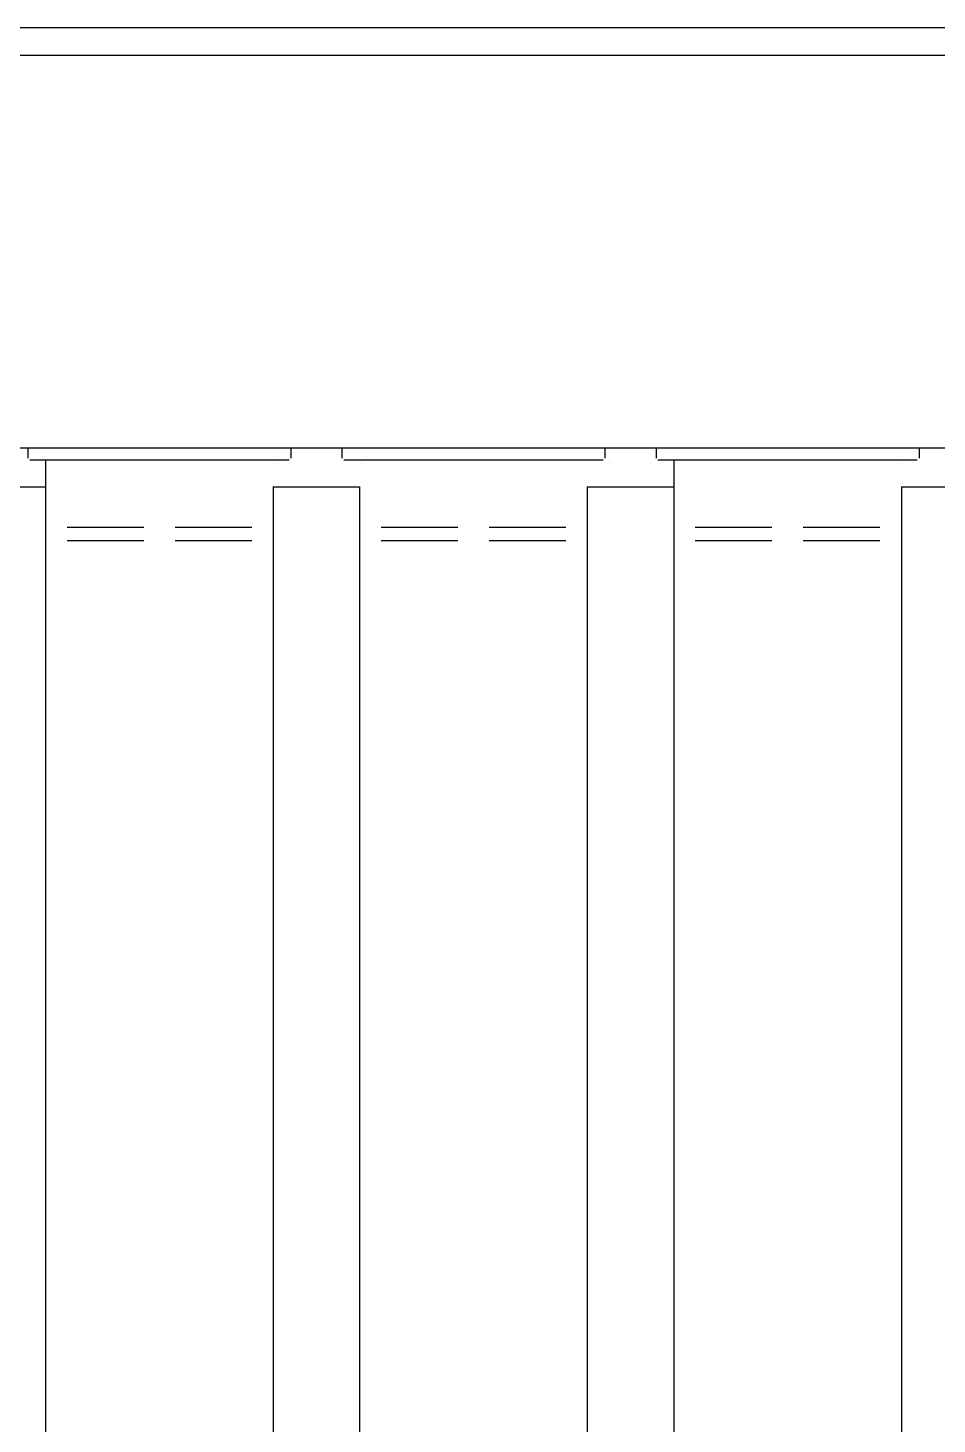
# Model space of a CAD drawing. Extents: x -84241 to 2571207, y -257021 to 1687411.
# Drawn here: x 37594.2 to 37825.8, y -12111.3 to -11755.4 of the extents above; entities that cross this region are included whole.
import ezdxf

# ---------------------------------------------------------------- set-up
doc = ezdxf.new("R2010")
doc.units = 0
doc.header["$LTSCALE"] = 1000
doc.layers.get('0').update_dxf_attribs({"linetype": 'CONTINUOUS'})
doc.layers.add('W-WSUP-EQPM', color=40, linetype='CONTINUOUS')

# ---------------------------------------------------------------- blocks, each defined once
blk = doc.blocks.new('*U359')
at = {"color": 8, "linetype": 'Continuous'}
for p, q in [((1470016.34, 3477072.33), (1468676.34, 3477072.33)), ((1470018.34, 3477065.33), (1468676.34, 3477065.33)), ((1468676.34, 3476965.33), (1469895.34, 3476965.33)), ((1469192.84, 3476965.33), (1469192.84, 3476962.63)), ((1469259.84, 3476965.33), (1469259.84, 3476962.63)), ((1469272.84, 3476965.33), (1469272.84, 3476962.63)), ((1469339.84, 3476965.33), (1469339.84, 3476962.63)), ((1469352.84, 3476965.33), (1469352.84, 3476962.63)), ((1469419.84, 3476965.33), (1469419.84, 3476962.63)), ((1469226.34, 3476962.13), (1469193.34, 3476962.13)), ((1469197.34, 3476962.13), (1469197.34, 3475194.49)), ((1469259.34, 3476962.13), (1469226.34, 3476962.13)), ((1469306.34, 3476962.13), (1469273.34, 3476962.13)), ((1469339.34, 3476962.13), (1469306.34, 3476962.13)), ((1469386.34, 3476962.13), (1469353.34, 3476962.13)), ((1469357.34, 3476962.13), (1469357.34, 3475194.49)), ((1469419.34, 3476962.13), (1469386.34, 3476962.13)), ((1469256.28, 3476961.36), (1469256.28, 3476961.36)), ((1469256.28, 3476961.36), (1469256.28, 3476961.36)), ((1469256.28, 3476961.36), (1469256.28, 3476961.36)), ((1469256.28, 3476961.36), (1469256.28, 3476961.36)), ((1469256.28, 3476961.36), (1469256.28, 3476961.36)), ((1469256.28, 3476961.36), (1469256.28, 3476961.36)), ((1469256.28, 3476961.36), (1469256.28, 3476961.36)), ((1469256.28, 3476961.36), (1469256.28, 3476961.36)), ((1469256.28, 3476961.36), (1469256.28, 3476961.36)), ((1469256.28, 3476961.36), (1469256.28, 3476961.36)), ((1469256.28, 3476961.36), (1469256.28, 3476961.36)), ((1469256.28, 3476961.36), (1469256.28, 3476961.36)), ((1469256.28, 3476961.36), (1469256.28, 3476961.36)), ((1469256.28, 3476961.36), (1469256.28, 3476961.36)), ((1469256.28, 3476961.36), (1469256.28, 3476961.36)), ((1469256.28, 3476961.36), (1469256.28, 3476961.36)), ((1469256.28, 3476961.36), (1469256.28, 3476961.36)), ((1469256.28, 3476961.36), (1469256.28, 3476961.36)), ((1469256.28, 3476961.36), (1469256.28, 3476961.36)), ((1469256.28, 3476961.36), (1469256.28, 3476961.36)), ((1469256.28, 3476961.36), (1469256.28, 3476961.36)), ((1469256.28, 3476961.36), (1469256.28, 3476961.36)), ((1469256.28, 3476961.36), (1469256.28, 3476961.36)), ((1469256.28, 3476961.36), (1469256.28, 3476961.36)), ((1469256.28, 3476961.36), (1469256.28, 3476961.36)), ((1469256.28, 3476961.36), (1469256.28, 3476961.36)), ((1469256.28, 3476961.36), (1469256.28, 3476961.36)), ((1469256.28, 3476961.36), (1469256.28, 3476961.36)), ((1469256.28, 3476961.36), (1469256.28, 3476961.36)), ((1469256.28, 3476961.36), (1469256.28, 3476961.36)), ((1469256.28, 3476961.36), (1469256.28, 3476961.36)), ((1469256.28, 3476961.36), (1469256.28, 3476961.36)), ((1469256.28, 3476961.36), (1469256.28, 3476961.36)), ((1469256.28, 3476961.36), (1469256.28, 3476961.36)), ((1469256.28, 3476961.36), (1469256.28, 3476961.36)), ((1469256.28, 3476961.36), (1469256.28, 3476961.36)), ((1469256.28, 3476961.36), (1469256.28, 3476961.36)), ((1469256.28, 3476961.36), (1469256.28, 3476961.36)), ((1469256.28, 3476961.36), (1469256.28, 3476961.36)), ((1469256.28, 3476961.36), (1469256.28, 3476961.36)), ((1469256.28, 3476961.36), (1469256.28, 3476961.36)), ((1469256.28, 3476961.36), (1469256.28, 3476961.36)), ((1469256.28, 3476961.36), (1469256.28, 3476961.36)), ((1469256.28, 3476961.36), (1469256.28, 3476961.36)), ((1469256.28, 3476961.36), (1469256.28, 3476961.36)), ((1469256.28, 3476961.36), (1469256.28, 3476961.36)), ((1469256.28, 3476961.36), (1469256.28, 3476961.36)), ((1469256.28, 3476961.36), (1469256.28, 3476961.36)), ((1469256.28, 3476961.36), (1469256.28, 3476961.36)), ((1469256.28, 3476961.36), (1469256.28, 3476961.36)), ((1469256.28, 3476961.36), (1469256.28, 3476961.36)), ((1469256.28, 3476961.36), (1469256.28, 3476961.36)), ((1469256.28, 3476961.36), (1469256.28, 3476961.36)), ((1469256.28, 3476961.36), (1469256.28, 3476961.36)), ((1469256.28, 3476961.36), (1469256.28, 3476961.36)), ((1469256.28, 3476961.36), (1469256.28, 3476961.36)), ((1469256.28, 3476961.36), (1469256.28, 3476961.36)), ((1469256.28, 3476961.36), (1469256.28, 3476961.36)), ((1469256.28, 3476961.36), (1469256.28, 3476961.36)), ((1469256.28, 3476961.36), (1469256.28, 3476961.36)), ((1469256.28, 3476961.36), (1469256.28, 3476961.36)), ((1469256.28, 3476961.36), (1469256.28, 3476961.36)), ((1469256.28, 3476961.36), (1469256.28, 3476961.36)), ((1469256.28, 3476961.36), (1469256.28, 3476961.36)), ((1469256.28, 3476961.36), (1469256.28, 3476961.36)), ((1469256.28, 3476961.36), (1469256.28, 3476961.36)), ((1469256.28, 3476961.36), (1469256.28, 3476961.36)), ((1469256.28, 3476961.36), (1469256.28, 3476961.36)), ((1469256.28, 3476961.36), (1469256.28, 3476961.36)), ((1469256.28, 3476961.36), (1469256.28, 3476961.36)), ((1469256.28, 3476961.36), (1469256.28, 3476961.36)), ((1469256.28, 3476961.36), (1469256.28, 3476961.36)), ((1469256.28, 3476961.36), (1469256.28, 3476961.36)), ((1469256.28, 3476961.36), (1469256.28, 3476961.36)), ((1469256.28, 3476961.36), (1469256.28, 3476961.36)), ((1469256.28, 3476961.36), (1469256.28, 3476961.36)), ((1469256.28, 3476961.36), (1469256.28, 3476961.36)), ((1469256.28, 3476961.36), (1469256.28, 3476961.36)), ((1469256.28, 3476961.36), (1469256.28, 3476961.36)), ((1469256.28, 3476961.36), (1469256.28, 3476961.36)), ((1469256.28, 3476961.36), (1469256.28, 3476961.36)), ((1469256.28, 3476961.36), (1469256.28, 3476961.36)), ((1469256.28, 3476961.36), (1469256.28, 3476961.36)), ((1469256.28, 3476961.36), (1469256.28, 3476961.36)), ((1469256.28, 3476961.36), (1469256.28, 3476961.36)), ((1469256.28, 3476961.36), (1469256.28, 3476961.36)), ((1469256.28, 3476961.36), (1469256.28, 3476961.36)), ((1469256.28, 3476961.36), (1469256.28, 3476961.36)), ((1469256.28, 3476961.36), (1469256.28, 3476961.36)), ((1469256.28, 3476961.36), (1469256.28, 3476961.36)), ((1469256.28, 3476961.36), (1469256.28, 3476961.36)), ((1469256.28, 3476961.36), (1469256.28, 3476961.36)), ((1469256.28, 3476961.36), (1469256.28, 3476961.36)), ((1469256.28, 3476961.36), (1469256.28, 3476961.36)), ((1469256.28, 3476961.36), (1469256.28, 3476961.36)), ((1469256.28, 3476961.36), (1469256.28, 3476961.36)), ((1469256.28, 3476961.36), (1469256.28, 3476961.36)), ((1469256.28, 3476961.36), (1469256.28, 3476961.36)), ((1469256.28, 3476961.36), (1469256.28, 3476961.36)), ((1469256.28, 3476961.36), (1469256.28, 3476961.36)), ((1469256.28, 3476961.36), (1469256.28, 3476961.36)), ((1469256.28, 3476961.36), (1469256.28, 3476961.36)), ((1469256.28, 3476961.36), (1469256.28, 3476961.36)), ((1469256.28, 3476961.36), (1469256.28, 3476961.36)), ((1469256.28, 3476961.36), (1469256.28, 3476961.36)), ((1469256.28, 3476961.36), (1469256.28, 3476961.36)), ((1469256.28, 3476961.36), (1469256.28, 3476961.36)), ((1469256.28, 3476961.36), (1469256.28, 3476961.36)), ((1469256.28, 3476961.36), (1469256.28, 3476961.36)), ((1469256.28, 3476961.36), (1469256.28, 3476961.36)), ((1469256.28, 3476961.36), (1469256.28, 3476961.36)), ((1469256.28, 3476961.36), (1469256.28, 3476961.36)), ((1469256.28, 3476961.36), (1469256.28, 3476961.36)), ((1469256.28, 3476961.36), (1469256.28, 3476961.36)), ((1469256.28, 3476961.36), (1469256.28, 3476961.36)), ((1469256.28, 3476961.36), (1469256.28, 3476961.36)), ((1469256.28, 3476961.36), (1469256.28, 3476961.36)), ((1469256.28, 3476961.36), (1469256.28, 3476961.36)), ((1469256.28, 3476961.36), (1469256.28, 3476961.36)), ((1469256.28, 3476961.36), (1469256.28, 3476961.36)), ((1469256.28, 3476961.36), (1469256.28, 3476961.36)), ((1469256.28, 3476961.36), (1469256.28, 3476961.36)), ((1469256.28, 3476961.36), (1469256.28, 3476961.36)), ((1469256.28, 3476961.36), (1469256.28, 3476961.36)), ((1469256.28, 3476961.36), (1469256.28, 3476961.36)), ((1469256.28, 3476961.36), (1469256.28, 3476961.36)), ((1469256.28, 3476961.36), (1469256.28, 3476961.36)), ((1469256.28, 3476961.36), (1469256.28, 3476961.36)), ((1469277.43, 3476961.36), (1469277.43, 3476961.36)), ((1469277.43, 3476961.36), (1469277.43, 3476961.36)), ((1469277.43, 3476961.36), (1469277.43, 3476961.36)), ((1469277.43, 3476961.36), (1469277.43, 3476961.36)), ((1469277.43, 3476961.36), (1469277.43, 3476961.36)), ((1469277.43, 3476961.36), (1469277.43, 3476961.36)), ((1469277.43, 3476961.36), (1469277.43, 3476961.36)), ((1469277.43, 3476961.36), (1469277.43, 3476961.36)), ((1469277.43, 3476961.36), (1469277.43, 3476961.36)), ((1469277.43, 3476961.36), (1469277.43, 3476961.36)), ((1469277.43, 3476961.36), (1469277.43, 3476961.36)), ((1469277.43, 3476961.36), (1469277.43, 3476961.36)), ((1469277.43, 3476961.36), (1469277.43, 3476961.36)), ((1469277.43, 3476961.36), (1469277.43, 3476961.36)), ((1469277.43, 3476961.36), (1469277.43, 3476961.36)), ((1469277.43, 3476961.36), (1469277.43, 3476961.36)), ((1469277.43, 3476961.36), (1469277.43, 3476961.36)), ((1469277.43, 3476961.36), (1469277.43, 3476961.36)), ((1469277.43, 3476961.36), (1469277.43, 3476961.36)), ((1469277.43, 3476961.36), (1469277.43, 3476961.36)), ((1469277.43, 3476961.36), (1469277.43, 3476961.36)), ((1469277.43, 3476961.36), (1469277.43, 3476961.36)), ((1469277.43, 3476961.36), (1469277.43, 3476961.36)), ((1469277.43, 3476961.36), (1469277.43, 3476961.36)), ((1469277.43, 3476961.36), (1469277.43, 3476961.36)), ((1469277.43, 3476961.36), (1469277.43, 3476961.36)), ((1469277.43, 3476961.36), (1469277.43, 3476961.36)), ((1469277.43, 3476961.36), (1469277.43, 3476961.36)), ((1469277.43, 3476961.36), (1469277.43, 3476961.36)), ((1469277.43, 3476961.36), (1469277.43, 3476961.36)), ((1469277.43, 3476961.36), (1469277.43, 3476961.36)), ((1469277.43, 3476961.36), (1469277.43, 3476961.36)), ((1469277.43, 3476961.36), (1469277.43, 3476961.36)), ((1469277.43, 3476961.36), (1469277.43, 3476961.36)), ((1469277.43, 3476961.36), (1469277.43, 3476961.36)), ((1469277.43, 3476961.36), (1469277.43, 3476961.36)), ((1469277.43, 3476961.36), (1469277.43, 3476961.36)), ((1469277.43, 3476961.36), (1469277.43, 3476961.36)), ((1469277.43, 3476961.36), (1469277.43, 3476961.36)), ((1469277.43, 3476961.36), (1469277.43, 3476961.36)), ((1469277.43, 3476961.36), (1469277.43, 3476961.36)), ((1469277.43, 3476961.36), (1469277.43, 3476961.36)), ((1469277.43, 3476961.36), (1469277.43, 3476961.36)), ((1469277.43, 3476961.36), (1469277.43, 3476961.36)), ((1469277.43, 3476961.36), (1469277.43, 3476961.36)), ((1469277.43, 3476961.36), (1469277.43, 3476961.36)), ((1469277.43, 3476961.36), (1469277.43, 3476961.36)), ((1469277.43, 3476961.36), (1469277.43, 3476961.36)), ((1469277.43, 3476961.36), (1469277.43, 3476961.36)), ((1469277.43, 3476961.36), (1469277.43, 3476961.36)), ((1469277.43, 3476961.36), (1469277.43, 3476961.36)), ((1469277.43, 3476961.36), (1469277.43, 3476961.36)), ((1469277.43, 3476961.36), (1469277.43, 3476961.36)), ((1469277.43, 3476961.36), (1469277.43, 3476961.36)), ((1469277.43, 3476961.36), (1469277.43, 3476961.36)), ((1469277.43, 3476961.36), (1469277.43, 3476961.36)), ((1469277.43, 3476961.36), (1469277.43, 3476961.36)), ((1469277.43, 3476961.36), (1469277.43, 3476961.36)), ((1469277.43, 3476961.36), (1469277.43, 3476961.36)), ((1469277.43, 3476961.36), (1469277.43, 3476961.36)), ((1469277.43, 3476961.36), (1469277.43, 3476961.36)), ((1469277.43, 3476961.36), (1469277.43, 3476961.36)), ((1469277.43, 3476961.36), (1469277.43, 3476961.36)), ((1469277.43, 3476961.36), (1469277.43, 3476961.36)), ((1469277.43, 3476961.36), (1469277.43, 3476961.36)), ((1469277.43, 3476961.36), (1469277.43, 3476961.36)), ((1469277.43, 3476961.36), (1469277.43, 3476961.36)), ((1469277.43, 3476961.36), (1469277.43, 3476961.36)), ((1469277.43, 3476961.36), (1469277.43, 3476961.36)), ((1469277.43, 3476961.36), (1469277.43, 3476961.36)), ((1469277.43, 3476961.36), (1469277.43, 3476961.36)), ((1469277.43, 3476961.36), (1469277.43, 3476961.36)), ((1469277.43, 3476961.36), (1469277.43, 3476961.36)), ((1469277.43, 3476961.36), (1469277.43, 3476961.36)), ((1469277.43, 3476961.36), (1469277.43, 3476961.36)), ((1469277.43, 3476961.36), (1469277.43, 3476961.36)), ((1469277.43, 3476961.36), (1469277.43, 3476961.36)), ((1469277.43, 3476961.36), (1469277.43, 3476961.36)), ((1469277.43, 3476961.36), (1469277.43, 3476961.36)), ((1469277.43, 3476961.36), (1469277.43, 3476961.36)), ((1469277.43, 3476961.36), (1469277.43, 3476961.36)), ((1469277.43, 3476961.36), (1469277.43, 3476961.36)), ((1469277.43, 3476961.36), (1469277.43, 3476961.36)), ((1469277.43, 3476961.36), (1469277.43, 3476961.36)), ((1469277.43, 3476961.36), (1469277.43, 3476961.36)), ((1469277.43, 3476961.36), (1469277.43, 3476961.36)), ((1469277.43, 3476961.36), (1469277.43, 3476961.36)), ((1469277.43, 3476961.36), (1469277.43, 3476961.36)), ((1469277.43, 3476961.36), (1469277.43, 3476961.36)), ((1469277.43, 3476961.36), (1469277.43, 3476961.36)), ((1469277.43, 3476961.36), (1469277.43, 3476961.36)), ((1469277.43, 3476961.36), (1469277.43, 3476961.36)), ((1469277.43, 3476961.36), (1469277.43, 3476961.36)), ((1469277.43, 3476961.36), (1469277.43, 3476961.36)), ((1469277.43, 3476961.36), (1469277.43, 3476961.36)), ((1469277.43, 3476961.36), (1469277.43, 3476961.36)), ((1469277.43, 3476961.36), (1469277.43, 3476961.36)), ((1469277.43, 3476961.36), (1469277.43, 3476961.36)), ((1469277.43, 3476961.36), (1469277.43, 3476961.36)), ((1469277.43, 3476961.36), (1469277.43, 3476961.36)), ((1469277.43, 3476961.36), (1469277.43, 3476961.36)), ((1469277.43, 3476961.36), (1469277.43, 3476961.36)), ((1469277.43, 3476961.36), (1469277.43, 3476961.36)), ((1469277.43, 3476961.36), (1469277.43, 3476961.36)), ((1469277.43, 3476961.36), (1469277.43, 3476961.36)), ((1469277.43, 3476961.36), (1469277.43, 3476961.36)), ((1469277.43, 3476961.36), (1469277.43, 3476961.36)), ((1469277.43, 3476961.36), (1469277.43, 3476961.36)), ((1469277.43, 3476961.36), (1469277.43, 3476961.36)), ((1469277.43, 3476961.36), (1469277.43, 3476961.36)), ((1469277.43, 3476961.36), (1469277.43, 3476961.36)), ((1469277.43, 3476961.36), (1469277.43, 3476961.36)), ((1469277.43, 3476961.36), (1469277.43, 3476961.36)), ((1469277.43, 3476961.36), (1469277.43, 3476961.36)), ((1469277.43, 3476961.36), (1469277.43, 3476961.36)), ((1469277.43, 3476961.36), (1469277.43, 3476961.36)), ((1469277.43, 3476961.36), (1469277.43, 3476961.36)), ((1469277.43, 3476961.36), (1469277.43, 3476961.36)), ((1469277.43, 3476961.36), (1469277.43, 3476961.36)), ((1469277.43, 3476961.36), (1469277.43, 3476961.36)), ((1469277.43, 3476961.36), (1469277.43, 3476961.36)), ((1469277.43, 3476961.36), (1469277.43, 3476961.36)), ((1469277.43, 3476961.36), (1469277.43, 3476961.36)), ((1469277.43, 3476961.36), (1469277.43, 3476961.36)), ((1469277.43, 3476961.36), (1469277.43, 3476961.36)), ((1469277.43, 3476961.36), (1469277.43, 3476961.36)), ((1469277.43, 3476961.36), (1469277.43, 3476961.36)), ((1469277.43, 3476961.36), (1469277.43, 3476961.36)), ((1469340.89, 3476961.36), (1469340.89, 3476961.36)), ((1469340.89, 3476961.36), (1469340.89, 3476961.36)), ((1469340.89, 3476961.36), (1469340.89, 3476961.36)), ((1469340.89, 3476961.36), (1469340.89, 3476961.36)), ((1469340.89, 3476961.36), (1469340.89, 3476961.36)), ((1469340.89, 3476961.36), (1469340.89, 3476961.36)), ((1469340.89, 3476961.36), (1469340.89, 3476961.36)), ((1469340.89, 3476961.36), (1469340.89, 3476961.36)), ((1469340.89, 3476961.36), (1469340.89, 3476961.36)), ((1469340.89, 3476961.36), (1469340.89, 3476961.36)), ((1469340.89, 3476961.36), (1469340.89, 3476961.36)), ((1469340.89, 3476961.36), (1469340.89, 3476961.36)), ((1469340.89, 3476961.36), (1469340.89, 3476961.36)), ((1469340.89, 3476961.36), (1469340.89, 3476961.36)), ((1469340.89, 3476961.36), (1469340.89, 3476961.36)), ((1469340.89, 3476961.36), (1469340.89, 3476961.36)), ((1469340.89, 3476961.36), (1469340.89, 3476961.36)), ((1469340.89, 3476961.36), (1469340.89, 3476961.36)), ((1469340.89, 3476961.36), (1469340.89, 3476961.36)), ((1469340.89, 3476961.36), (1469340.89, 3476961.36)), ((1469340.89, 3476961.36), (1469340.89, 3476961.36)), ((1469340.89, 3476961.36), (1469340.89, 3476961.36)), ((1469340.89, 3476961.36), (1469340.89, 3476961.36)), ((1469340.89, 3476961.36), (1469340.89, 3476961.36)), ((1469340.89, 3476961.36), (1469340.89, 3476961.36)), ((1469340.89, 3476961.36), (1469340.89, 3476961.36)), ((1469340.89, 3476961.36), (1469340.89, 3476961.36)), ((1469340.89, 3476961.36), (1469340.89, 3476961.36)), ((1469340.89, 3476961.36), (1469340.89, 3476961.36)), ((1469340.89, 3476961.36), (1469340.89, 3476961.36)), ((1469340.89, 3476961.36), (1469340.89, 3476961.36)), ((1469340.89, 3476961.36), (1469340.89, 3476961.36)), ((1469340.89, 3476961.36), (1469340.89, 3476961.36)), ((1469340.89, 3476961.36), (1469340.89, 3476961.36)), ((1469340.89, 3476961.36), (1469340.89, 3476961.36)), ((1469340.89, 3476961.36), (1469340.89, 3476961.36)), ((1469340.89, 3476961.36), (1469340.89, 3476961.36)), ((1469340.89, 3476961.36), (1469340.89, 3476961.36)), ((1469340.89, 3476961.36), (1469340.89, 3476961.36)), ((1469340.89, 3476961.36), (1469340.89, 3476961.36)), ((1469340.89, 3476961.36), (1469340.89, 3476961.36)), ((1469340.89, 3476961.36), (1469340.89, 3476961.36)), ((1469340.89, 3476961.36), (1469340.89, 3476961.36)), ((1469340.89, 3476961.36), (1469340.89, 3476961.36)), ((1469340.89, 3476961.36), (1469340.89, 3476961.36)), ((1469340.89, 3476961.36), (1469340.89, 3476961.36)), ((1469340.89, 3476961.36), (1469340.89, 3476961.36)), ((1469340.89, 3476961.36), (1469340.89, 3476961.36)), ((1469340.89, 3476961.36), (1469340.89, 3476961.36)), ((1469340.89, 3476961.36), (1469340.89, 3476961.36)), ((1469340.89, 3476961.36), (1469340.89, 3476961.36)), ((1469340.89, 3476961.36), (1469340.89, 3476961.36)), ((1469340.89, 3476961.36), (1469340.89, 3476961.36)), ((1469340.89, 3476961.36), (1469340.89, 3476961.36)), ((1469340.89, 3476961.36), (1469340.89, 3476961.36)), ((1469340.89, 3476961.36), (1469340.89, 3476961.36)), ((1469340.89, 3476961.36), (1469340.89, 3476961.36)), ((1469340.89, 3476961.36), (1469340.89, 3476961.36)), ((1469340.89, 3476961.36), (1469340.89, 3476961.36)), ((1469340.89, 3476961.36), (1469340.89, 3476961.36)), ((1469340.89, 3476961.36), (1469340.89, 3476961.36)), ((1469340.89, 3476961.36), (1469340.89, 3476961.36)), ((1469340.89, 3476961.36), (1469340.89, 3476961.36)), ((1469340.89, 3476961.36), (1469340.89, 3476961.36)), ((1469340.89, 3476961.36), (1469340.89, 3476961.36)), ((1469340.89, 3476961.36), (1469340.89, 3476961.36)), ((1469340.89, 3476961.36), (1469340.89, 3476961.36)), ((1469340.89, 3476961.36), (1469340.89, 3476961.36)), ((1469340.89, 3476961.36), (1469340.89, 3476961.36)), ((1469340.89, 3476961.36), (1469340.89, 3476961.36)), ((1469340.89, 3476961.36), (1469340.89, 3476961.36)), ((1469340.89, 3476961.36), (1469340.89, 3476961.36)), ((1469340.89, 3476961.36), (1469340.89, 3476961.36)), ((1469340.89, 3476961.36), (1469340.89, 3476961.36)), ((1469340.89, 3476961.36), (1469340.89, 3476961.36)), ((1469340.89, 3476961.36), (1469340.89, 3476961.36)), ((1469340.89, 3476961.36), (1469340.89, 3476961.36)), ((1469340.89, 3476961.36), (1469340.89, 3476961.36)), ((1469340.89, 3476961.36), (1469340.89, 3476961.36)), ((1469340.89, 3476961.36), (1469340.89, 3476961.36)), ((1469340.89, 3476961.36), (1469340.89, 3476961.36)), ((1469340.89, 3476961.36), (1469340.89, 3476961.36)), ((1469340.89, 3476961.36), (1469340.89, 3476961.36)), ((1469340.89, 3476961.36), (1469340.89, 3476961.36)), ((1469340.89, 3476961.36), (1469340.89, 3476961.36)), ((1469340.89, 3476961.36), (1469340.89, 3476961.36)), ((1469340.89, 3476961.36), (1469340.89, 3476961.36)), ((1469340.89, 3476961.36), (1469340.89, 3476961.36)), ((1469340.89, 3476961.36), (1469340.89, 3476961.36)), ((1469340.89, 3476961.36), (1469340.89, 3476961.36)), ((1469340.89, 3476961.36), (1469340.89, 3476961.36)), ((1469340.89, 3476961.36), (1469340.89, 3476961.36)), ((1469340.89, 3476961.36), (1469340.89, 3476961.36)), ((1469340.89, 3476961.36), (1469340.89, 3476961.36)), ((1469340.89, 3476961.36), (1469340.89, 3476961.36)), ((1469340.89, 3476961.36), (1469340.89, 3476961.36)), ((1469340.89, 3476961.36), (1469340.89, 3476961.36)), ((1469340.89, 3476961.36), (1469340.89, 3476961.36)), ((1469340.89, 3476961.36), (1469340.89, 3476961.36)), ((1469340.89, 3476961.36), (1469340.89, 3476961.36)), ((1469340.89, 3476961.36), (1469340.89, 3476961.36)), ((1469340.89, 3476961.36), (1469340.89, 3476961.36)), ((1469340.89, 3476961.36), (1469340.89, 3476961.36)), ((1469340.89, 3476961.36), (1469340.89, 3476961.36)), ((1469340.89, 3476961.36), (1469340.89, 3476961.36)), ((1469340.89, 3476961.36), (1469340.89, 3476961.36)), ((1469340.89, 3476961.36), (1469340.89, 3476961.36)), ((1469340.89, 3476961.36), (1469340.89, 3476961.36)), ((1469340.89, 3476961.36), (1469340.89, 3476961.36)), ((1469340.89, 3476961.36), (1469340.89, 3476961.36)), ((1469340.89, 3476961.36), (1469340.89, 3476961.36)), ((1469340.89, 3476961.36), (1469340.89, 3476961.36)), ((1469340.89, 3476961.36), (1469340.89, 3476961.36)), ((1469340.89, 3476961.36), (1469340.89, 3476961.36)), ((1469340.89, 3476961.36), (1469340.89, 3476961.36)), ((1469340.89, 3476961.36), (1469340.89, 3476961.36)), ((1469340.89, 3476961.36), (1469340.89, 3476961.36)), ((1469340.89, 3476961.36), (1469340.89, 3476961.36)), ((1469340.89, 3476961.36), (1469340.89, 3476961.36)), ((1469340.89, 3476961.36), (1469340.89, 3476961.36)), ((1469340.89, 3476961.36), (1469340.89, 3476961.36)), ((1469340.89, 3476961.36), (1469340.89, 3476961.36)), ((1469340.89, 3476961.36), (1469340.89, 3476961.36)), ((1469340.89, 3476961.36), (1469340.89, 3476961.36)), ((1469340.89, 3476961.36), (1469340.89, 3476961.36)), ((1469340.89, 3476961.36), (1469340.89, 3476961.36)), ((1469340.89, 3476961.36), (1469340.89, 3476961.36)), ((1469340.89, 3476961.36), (1469340.89, 3476961.36)), ((1469351.47, 3476961.36), (1469351.47, 3476961.36)), ((1469351.47, 3476961.36), (1469351.47, 3476961.36)), ((1469351.47, 3476961.36), (1469351.47, 3476961.36)), ((1469351.47, 3476961.36), (1469351.47, 3476961.36)), ((1469351.47, 3476961.36), (1469351.47, 3476961.36)), ((1469351.47, 3476961.36), (1469351.47, 3476961.36)), ((1469351.47, 3476961.36), (1469351.47, 3476961.36)), ((1469351.47, 3476961.36), (1469351.47, 3476961.36)), ((1469351.47, 3476961.36), (1469351.47, 3476961.36)), ((1469351.47, 3476961.36), (1469351.47, 3476961.36)), ((1469351.47, 3476961.36), (1469351.47, 3476961.36)), ((1469351.47, 3476961.36), (1469351.47, 3476961.36)), ((1469351.47, 3476961.36), (1469351.47, 3476961.36)), ((1469351.47, 3476961.36), (1469351.47, 3476961.36)), ((1469351.47, 3476961.36), (1469351.47, 3476961.36)), ((1469351.47, 3476961.36), (1469351.47, 3476961.36)), ((1469351.47, 3476961.36), (1469351.47, 3476961.36)), ((1469351.47, 3476961.36), (1469351.47, 3476961.36)), ((1469351.47, 3476961.36), (1469351.47, 3476961.36)), ((1469351.47, 3476961.36), (1469351.47, 3476961.36)), ((1469351.47, 3476961.36), (1469351.47, 3476961.36)), ((1469351.47, 3476961.36), (1469351.47, 3476961.36)), ((1469351.47, 3476961.36), (1469351.47, 3476961.36)), ((1469351.47, 3476961.36), (1469351.47, 3476961.36)), ((1469351.47, 3476961.36), (1469351.47, 3476961.36)), ((1469351.47, 3476961.36), (1469351.47, 3476961.36)), ((1469351.47, 3476961.36), (1469351.47, 3476961.36)), ((1469351.47, 3476961.36), (1469351.47, 3476961.36)), ((1469351.47, 3476961.36), (1469351.47, 3476961.36)), ((1469351.47, 3476961.36), (1469351.47, 3476961.36)), ((1469351.47, 3476961.36), (1469351.47, 3476961.36)), ((1469351.47, 3476961.36), (1469351.47, 3476961.36)), ((1469351.47, 3476961.36), (1469351.47, 3476961.36)), ((1469351.47, 3476961.36), (1469351.47, 3476961.36)), ((1469351.47, 3476961.36), (1469351.47, 3476961.36)), ((1469351.47, 3476961.36), (1469351.47, 3476961.36)), ((1469351.47, 3476961.36), (1469351.47, 3476961.36)), ((1469351.47, 3476961.36), (1469351.47, 3476961.36)), ((1469351.47, 3476961.36), (1469351.47, 3476961.36)), ((1469351.47, 3476961.36), (1469351.47, 3476961.36)), ((1469351.47, 3476961.36), (1469351.47, 3476961.36)), ((1469351.47, 3476961.36), (1469351.47, 3476961.36)), ((1469351.47, 3476961.36), (1469351.47, 3476961.36)), ((1469351.47, 3476961.36), (1469351.47, 3476961.36)), ((1469351.47, 3476961.36), (1469351.47, 3476961.36)), ((1469351.47, 3476961.36), (1469351.47, 3476961.36)), ((1469351.47, 3476961.36), (1469351.47, 3476961.36)), ((1469351.47, 3476961.36), (1469351.47, 3476961.36)), ((1469351.47, 3476961.36), (1469351.47, 3476961.36)), ((1469351.47, 3476961.36), (1469351.47, 3476961.36)), ((1469351.47, 3476961.36), (1469351.47, 3476961.36)), ((1469351.47, 3476961.36), (1469351.47, 3476961.36)), ((1469351.47, 3476961.36), (1469351.47, 3476961.36)), ((1469351.47, 3476961.36), (1469351.47, 3476961.36)), ((1469351.47, 3476961.36), (1469351.47, 3476961.36)), ((1469351.47, 3476961.36), (1469351.47, 3476961.36)), ((1469351.47, 3476961.36), (1469351.47, 3476961.36)), ((1469351.47, 3476961.36), (1469351.47, 3476961.36)), ((1469351.47, 3476961.36), (1469351.47, 3476961.36)), ((1469351.47, 3476961.36), (1469351.47, 3476961.36)), ((1469351.47, 3476961.36), (1469351.47, 3476961.36)), ((1469351.47, 3476961.36), (1469351.47, 3476961.36)), ((1469351.47, 3476961.36), (1469351.47, 3476961.36)), ((1469351.47, 3476961.36), (1469351.47, 3476961.36)), ((1469351.47, 3476961.36), (1469351.47, 3476961.36)), ((1469351.47, 3476961.36), (1469351.47, 3476961.36)), ((1469351.47, 3476961.36), (1469351.47, 3476961.36)), ((1469351.47, 3476961.36), (1469351.47, 3476961.36)), ((1469351.47, 3476961.36), (1469351.47, 3476961.36)), ((1469351.47, 3476961.36), (1469351.47, 3476961.36)), ((1469351.47, 3476961.36), (1469351.47, 3476961.36)), ((1469351.47, 3476961.36), (1469351.47, 3476961.36)), ((1469351.47, 3476961.36), (1469351.47, 3476961.36)), ((1469351.47, 3476961.36), (1469351.47, 3476961.36)), ((1469351.47, 3476961.36), (1469351.47, 3476961.36)), ((1469351.47, 3476961.36), (1469351.47, 3476961.36)), ((1469351.47, 3476961.36), (1469351.47, 3476961.36)), ((1469351.47, 3476961.36), (1469351.47, 3476961.36)), ((1469351.47, 3476961.36), (1469351.47, 3476961.36)), ((1469351.47, 3476961.36), (1469351.47, 3476961.36)), ((1469351.47, 3476961.36), (1469351.47, 3476961.36)), ((1469351.47, 3476961.36), (1469351.47, 3476961.36)), ((1469351.47, 3476961.36), (1469351.47, 3476961.36)), ((1469351.47, 3476961.36), (1469351.47, 3476961.36)), ((1469351.47, 3476961.36), (1469351.47, 3476961.36)), ((1469351.47, 3476961.36), (1469351.47, 3476961.36)), ((1469351.47, 3476961.36), (1469351.47, 3476961.36)), ((1469351.47, 3476961.36), (1469351.47, 3476961.36)), ((1469351.47, 3476961.36), (1469351.47, 3476961.36)), ((1469351.47, 3476961.36), (1469351.47, 3476961.36)), ((1469351.47, 3476961.36), (1469351.47, 3476961.36)), ((1469351.47, 3476961.36), (1469351.47, 3476961.36)), ((1469351.47, 3476961.36), (1469351.47, 3476961.36)), ((1469351.47, 3476961.36), (1469351.47, 3476961.36)), ((1469351.47, 3476961.36), (1469351.47, 3476961.36)), ((1469351.47, 3476961.36), (1469351.47, 3476961.36)), ((1469351.47, 3476961.36), (1469351.47, 3476961.36)), ((1469351.47, 3476961.36), (1469351.47, 3476961.36)), ((1469351.47, 3476961.36), (1469351.47, 3476961.36)), ((1469351.47, 3476961.36), (1469351.47, 3476961.36)), ((1469351.47, 3476961.36), (1469351.47, 3476961.36)), ((1469351.47, 3476961.36), (1469351.47, 3476961.36)), ((1469351.47, 3476961.36), (1469351.47, 3476961.36)), ((1469351.47, 3476961.36), (1469351.47, 3476961.36)), ((1469351.47, 3476961.36), (1469351.47, 3476961.36)), ((1469351.47, 3476961.36), (1469351.47, 3476961.36)), ((1469351.47, 3476961.36), (1469351.47, 3476961.36)), ((1469351.47, 3476961.36), (1469351.47, 3476961.36)), ((1469351.47, 3476961.36), (1469351.47, 3476961.36)), ((1469351.47, 3476961.36), (1469351.47, 3476961.36)), ((1469351.47, 3476961.36), (1469351.47, 3476961.36)), ((1469351.47, 3476961.36), (1469351.47, 3476961.36)), ((1469351.47, 3476961.36), (1469351.47, 3476961.36)), ((1469351.47, 3476961.36), (1469351.47, 3476961.36)), ((1469351.47, 3476961.36), (1469351.47, 3476961.36)), ((1469351.47, 3476961.36), (1469351.47, 3476961.36)), ((1469351.47, 3476961.36), (1469351.47, 3476961.36)), ((1469351.47, 3476961.36), (1469351.47, 3476961.36)), ((1469351.47, 3476961.36), (1469351.47, 3476961.36)), ((1469351.47, 3476961.36), (1469351.47, 3476961.36)), ((1469351.47, 3476961.36), (1469351.47, 3476961.36)), ((1469351.47, 3476961.36), (1469351.47, 3476961.36)), ((1469351.47, 3476961.36), (1469351.47, 3476961.36)), ((1469351.47, 3476961.36), (1469351.47, 3476961.36)), ((1469351.47, 3476961.36), (1469351.47, 3476961.36)), ((1469351.47, 3476961.36), (1469351.47, 3476961.36)), ((1469351.47, 3476961.36), (1469351.47, 3476961.36)), ((1469351.47, 3476961.36), (1469351.47, 3476961.36)), ((1469414.92, 3476961.36), (1469414.92, 3476961.36)), ((1469414.92, 3476961.36), (1469414.92, 3476961.36)), ((1469414.92, 3476961.36), (1469414.92, 3476961.36)), ((1469414.92, 3476961.36), (1469414.92, 3476961.36)), ((1469414.92, 3476961.36), (1469414.92, 3476961.36)), ((1469414.92, 3476961.36), (1469414.92, 3476961.36)), ((1469414.92, 3476961.36), (1469414.92, 3476961.36)), ((1469414.92, 3476961.36), (1469414.92, 3476961.36)), ((1469414.92, 3476961.36), (1469414.92, 3476961.36)), ((1469414.92, 3476961.36), (1469414.92, 3476961.36)), ((1469414.92, 3476961.36), (1469414.92, 3476961.36)), ((1469414.92, 3476961.36), (1469414.92, 3476961.36)), ((1469414.92, 3476961.36), (1469414.92, 3476961.36)), ((1469414.92, 3476961.36), (1469414.92, 3476961.36)), ((1469414.92, 3476961.36), (1469414.92, 3476961.36)), ((1469414.92, 3476961.36), (1469414.92, 3476961.36)), ((1469414.92, 3476961.36), (1469414.92, 3476961.36)), ((1469414.92, 3476961.36), (1469414.92, 3476961.36)), ((1469414.92, 3476961.36), (1469414.92, 3476961.36)), ((1469414.92, 3476961.36), (1469414.92, 3476961.36)), ((1469414.92, 3476961.36), (1469414.92, 3476961.36)), ((1469414.92, 3476961.36), (1469414.92, 3476961.36)), ((1469414.92, 3476961.36), (1469414.92, 3476961.36)), ((1469414.92, 3476961.36), (1469414.92, 3476961.36)), ((1469414.92, 3476961.36), (1469414.92, 3476961.36)), ((1469414.92, 3476961.36), (1469414.92, 3476961.36)), ((1469414.92, 3476961.36), (1469414.92, 3476961.36)), ((1469414.92, 3476961.36), (1469414.92, 3476961.36)), ((1469414.92, 3476961.36), (1469414.92, 3476961.36)), ((1469414.92, 3476961.36), (1469414.92, 3476961.36)), ((1469414.92, 3476961.36), (1469414.92, 3476961.36)), ((1469414.92, 3476961.36), (1469414.92, 3476961.36)), ((1469414.92, 3476961.36), (1469414.92, 3476961.36)), ((1469414.92, 3476961.36), (1469414.92, 3476961.36)), ((1469414.92, 3476961.36), (1469414.92, 3476961.36)), ((1469414.92, 3476961.36), (1469414.92, 3476961.36)), ((1469414.92, 3476961.36), (1469414.92, 3476961.36)), ((1469414.92, 3476961.36), (1469414.92, 3476961.36)), ((1469414.92, 3476961.36), (1469414.92, 3476961.36)), ((1469414.92, 3476961.36), (1469414.92, 3476961.36)), ((1469414.92, 3476961.36), (1469414.92, 3476961.36)), ((1469414.92, 3476961.36), (1469414.92, 3476961.36)), ((1469414.92, 3476961.36), (1469414.92, 3476961.36)), ((1469414.92, 3476961.36), (1469414.92, 3476961.36)), ((1469414.92, 3476961.36), (1469414.92, 3476961.36)), ((1469414.92, 3476961.36), (1469414.92, 3476961.36)), ((1469414.92, 3476961.36), (1469414.92, 3476961.36)), ((1469414.92, 3476961.36), (1469414.92, 3476961.36)), ((1469414.92, 3476961.36), (1469414.92, 3476961.36)), ((1469414.92, 3476961.36), (1469414.92, 3476961.36)), ((1469414.92, 3476961.36), (1469414.92, 3476961.36)), ((1469414.92, 3476961.36), (1469414.92, 3476961.36)), ((1469414.92, 3476961.36), (1469414.92, 3476961.36)), ((1469414.92, 3476961.36), (1469414.92, 3476961.36)), ((1469414.92, 3476961.36), (1469414.92, 3476961.36)), ((1469414.92, 3476961.36), (1469414.92, 3476961.36)), ((1469414.92, 3476961.36), (1469414.92, 3476961.36)), ((1469414.92, 3476961.36), (1469414.92, 3476961.36)), ((1469414.92, 3476961.36), (1469414.92, 3476961.36)), ((1469414.92, 3476961.36), (1469414.92, 3476961.36)), ((1469414.92, 3476961.36), (1469414.92, 3476961.36)), ((1469414.92, 3476961.36), (1469414.92, 3476961.36)), ((1469414.92, 3476961.36), (1469414.92, 3476961.36)), ((1469414.92, 3476961.36), (1469414.92, 3476961.36)), ((1469414.92, 3476961.36), (1469414.92, 3476961.36)), ((1469414.92, 3476961.36), (1469414.92, 3476961.36)), ((1469414.92, 3476961.36), (1469414.92, 3476961.36)), ((1469414.92, 3476961.36), (1469414.92, 3476961.36)), ((1469414.92, 3476961.36), (1469414.92, 3476961.36)), ((1469414.92, 3476961.36), (1469414.92, 3476961.36)), ((1469414.92, 3476961.36), (1469414.92, 3476961.36)), ((1469414.92, 3476961.36), (1469414.92, 3476961.36)), ((1469414.92, 3476961.36), (1469414.92, 3476961.36)), ((1469414.92, 3476961.36), (1469414.92, 3476961.36)), ((1469414.92, 3476961.36), (1469414.92, 3476961.36)), ((1469414.92, 3476961.36), (1469414.92, 3476961.36)), ((1469414.92, 3476961.36), (1469414.92, 3476961.36)), ((1469414.92, 3476961.36), (1469414.92, 3476961.36)), ((1469414.92, 3476961.36), (1469414.92, 3476961.36)), ((1469414.92, 3476961.36), (1469414.92, 3476961.36)), ((1469414.92, 3476961.36), (1469414.92, 3476961.36)), ((1469414.92, 3476961.36), (1469414.92, 3476961.36)), ((1469414.92, 3476961.36), (1469414.92, 3476961.36)), ((1469414.92, 3476961.36), (1469414.92, 3476961.36)), ((1469414.92, 3476961.36), (1469414.92, 3476961.36)), ((1469414.92, 3476961.36), (1469414.92, 3476961.36)), ((1469414.92, 3476961.36), (1469414.92, 3476961.36)), ((1469414.92, 3476961.36), (1469414.92, 3476961.36)), ((1469414.92, 3476961.36), (1469414.92, 3476961.36)), ((1469414.92, 3476961.36), (1469414.92, 3476961.36)), ((1469414.92, 3476961.36), (1469414.92, 3476961.36)), ((1469414.92, 3476961.36), (1469414.92, 3476961.36)), ((1469414.92, 3476961.36), (1469414.92, 3476961.36)), ((1469414.92, 3476961.36), (1469414.92, 3476961.36)), ((1469414.92, 3476961.36), (1469414.92, 3476961.36)), ((1469414.92, 3476961.36), (1469414.92, 3476961.36)), ((1469414.92, 3476961.36), (1469414.92, 3476961.36)), ((1469414.92, 3476961.36), (1469414.92, 3476961.36)), ((1469414.92, 3476961.36), (1469414.92, 3476961.36)), ((1469414.92, 3476961.36), (1469414.92, 3476961.36)), ((1469414.92, 3476961.36), (1469414.92, 3476961.36)), ((1469414.92, 3476961.36), (1469414.92, 3476961.36)), ((1469414.92, 3476961.36), (1469414.92, 3476961.36)), ((1469414.92, 3476961.36), (1469414.92, 3476961.36)), ((1469414.92, 3476961.36), (1469414.92, 3476961.36)), ((1469414.92, 3476961.36), (1469414.92, 3476961.36)), ((1469414.92, 3476961.36), (1469414.92, 3476961.36)), ((1469414.92, 3476961.36), (1469414.92, 3476961.36)), ((1469414.92, 3476961.36), (1469414.92, 3476961.36)), ((1469414.92, 3476961.36), (1469414.92, 3476961.36)), ((1469414.92, 3476961.36), (1469414.92, 3476961.36)), ((1469414.92, 3476961.36), (1469414.92, 3476961.36)), ((1469414.92, 3476961.36), (1469414.92, 3476961.36)), ((1469414.92, 3476961.36), (1469414.92, 3476961.36)), ((1469414.92, 3476961.36), (1469414.92, 3476961.36)), ((1469414.92, 3476961.36), (1469414.92, 3476961.36)), ((1469414.92, 3476961.36), (1469414.92, 3476961.36)), ((1469414.92, 3476961.36), (1469414.92, 3476961.36)), ((1469414.92, 3476961.36), (1469414.92, 3476961.36)), ((1469414.92, 3476961.36), (1469414.92, 3476961.36)), ((1469414.92, 3476961.36), (1469414.92, 3476961.36)), ((1469414.92, 3476961.36), (1469414.92, 3476961.36)), ((1469414.92, 3476961.36), (1469414.92, 3476961.36)), ((1469414.92, 3476961.36), (1469414.92, 3476961.36)), ((1469414.92, 3476961.36), (1469414.92, 3476961.36)), ((1469414.92, 3476961.36), (1469414.92, 3476961.36)), ((1469414.92, 3476961.36), (1469414.92, 3476961.36)), ((1469414.92, 3476961.36), (1469414.92, 3476961.36)), ((1469175.34, 3476955.33), (1469197.34, 3476955.33)), ((1469255.34, 3476955.33), (1469277.34, 3476955.33)), ((1469255.34, 3476955.33), (1469255.34, 3475194.49)), ((1469277.34, 3476955.33), (1469277.34, 3475194.49)), ((1469335.34, 3476955.33), (1469357.34, 3476955.33)), ((1469335.34, 3476955.33), (1469335.34, 3475194.49)), ((1469415.34, 3476955.33), (1469437.34, 3476955.33)), ((1469415.34, 3476955.33), (1469415.34, 3475194.49)), ((1469222.34, 3476945), (1469202.84, 3476945)), ((1469249.84, 3476945), (1469230.34, 3476945)), ((1469302.34, 3476945), (1469282.84, 3476945)), ((1469329.84, 3476945), (1469310.34, 3476945)), ((1469382.34, 3476945), (1469362.84, 3476945)), ((1469409.84, 3476945), (1469390.34, 3476945)), ((1469222.34, 3476941.56), (1469202.84, 3476941.56)), ((1469249.84, 3476941.56), (1469230.34, 3476941.56)), ((1469302.34, 3476941.56), (1469282.84, 3476941.56)), ((1469329.84, 3476941.56), (1469310.34, 3476941.56)), ((1469382.34, 3476941.56), (1469362.84, 3476941.56)), ((1469409.84, 3476941.56), (1469390.34, 3476941.56))]:
    blk.add_line(p, q, dxfattribs=at)
blk = doc.blocks.new('*U360')
blk.add_blockref('*U359', (-1469346.34, -3477072.33))

msp = doc.modelspace()

# ---------------------------------------------------------------- block references
at = {"layer": 'W-WSUP-EQPM'}
msp.add_blockref('*U360', (37747.7006, -11755.4364), dxfattribs=at)

doc.saveas('drawing.dxf')
